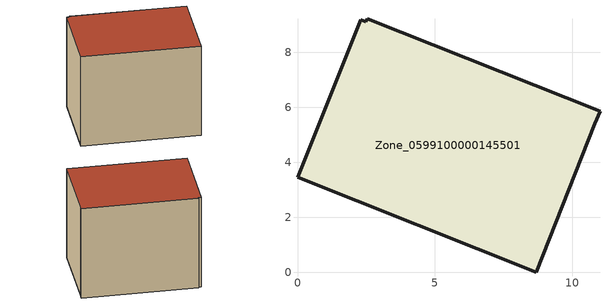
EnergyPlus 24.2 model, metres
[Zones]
Zone_0599100000145501
 floor ground (C_G): 11.01,5.86 10.82,5.41 8.69,0 0,3.45 2.3,9.2 2.49,9.11 2.54,9.22 z0.24
 wall outside (C_F): 10.82,5.41 11.01,5.86 2.54,9.22 2.49,9.11 2.3,9.2 0,3.45 8.69,0 10.82,5.41 z0.24:8.11
 roof outside (C_R): 11.01,5.86 2.54,9.22 2.49,9.11 2.3,9.2 0,3.45 8.69,0 10.82,5.41 z8.11
[BUILDING]
Pand.0599100000145501: North Axis=0; Terrain=City; Loads Convergence Tolerance Value=0.04; Temperature Convergence Tolerance Value=0.4; Solar Distribution=FullExterior; Maximum Number of Warmup Days=25; Minimum Number of Warmup Days=1
[Site:Location]
Rotterdam.The.Hague.AP_ZH_NLD Design_Conditions: Latitude=51.96; Longitude=4.45; Time Zone=1; Elevation=-4.5
[SITE:GROUNDTEMPERATURE:BUILDINGSURFACE]
18, 18, 18, 18, 18, 18, 18, 18, 18, 18, 18, 18
[MATERIAL] Thermal Absorptance=0.9; Solar Absorptance=0.7; Visible Absorptance=0.7
Name | Roughness | Thickness | Conductivity | Density | Specific Heat
G.TC.1965-1974 | MediumSmooth | 0.15 | 0.882353 | 540 | 1210
F.TC.1965-1974 | Rough | 0.3 | 0.697674 | 1920 | 840
R.TC.1965-1974 | MediumRough | 0.2 | 0.232558 | 1500 | 1000
[CONSTRUCTION]
C_G: G.TC.1965-1974
C_F: F.TC.1965-1974
C_R: R.TC.1965-1974
[ZONE]
Zone_0599100000145501: Type=1; Multiplier=1; Ceiling Height=Autocalculate; Volume=Autocalculate; Floor Area=autocalculate; Part of Total Floor Area=Yes
[ZONEINFILTRATION:DESIGNFLOWRATE]
Infil_Zone_0599100000145501: Zone or ZoneList or Space or SpaceList=Zone_0599100000145501; Schedule=AlwaysOn; Design Flow Rate Calculation Method=Flow/Area; Flow Rate per Floor Area=0.003; Constant Term Coefficient=1; Temperature Term Coefficient=0; Velocity Term Coefficient=0; Velocity Squared Term Coefficient=0
[HVACTEMPLATE:ZONE:IDEALLOADSAIRSYSTEM]
Zone_0599100000145501: Maximum Heating Supply Air Temperature=50; Minimum Cooling Supply Air Temperature=13; Maximum Heating Supply Air Humidity Ratio=0.0156; Minimum Cooling Supply Air Humidity Ratio=0.0077; Heating Limit=NoLimit; Cooling Limit=NoLimit; Dehumidification Control Type=ConstantSensibleHeatRatio; Cooling Sensible Heat Ratio=0.7; Dehumidification Setpoint=60; Humidification Control Type=None; Humidification Setpoint=30; Outdoor Air Method=None; Outdoor Air Flow Rate per Person=0.00944; Outdoor Air Flow Rate per Zone Floor Area=0; Outdoor Air Flow Rate per Zone=0; Demand Controlled Ventilation Type=None; Outdoor Air Economizer Type=NoEconomizer; Heat Recovery Type=None; Sensible Heat Recovery Effectiveness=0.7; Latent Heat Recovery Effectiveness=0.65
[ZONECONTROL:THERMOSTAT]
ThermostatControl_Zone_0599100000145501: Zone or ZoneList=Zone_0599100000145501; Control Type Schedule=DualSetpointControlType; Control 1=Thermostat_Zone_0599100000145501; Temperature Difference Between Cutout And Setpoint=0
[THERMOSTATSETPOINT:DUALSETPOINT]
Thermostat_Zone_0599100000145501: Heating Setpoint Temperature Schedule=HeatingSetpoint_Zone_0599100000145501; Cooling Setpoint Temperature Schedule=CoolingSetpoint_Zone_0599100000145501
[SCHEDULE:COMPACT]
HeatingSetpoint_Zone_0599100000145501: Through: 12/31, For: AllDays, Until: 24:00, 21
CoolingSetpoint_Zone_0599100000145501: Through: 12/31, For: AllDays, Until: 24:00, 24
DualSetpointControlType: Through: 12/31, For: AllDays, Until: 24:00, 4
AlwaysOn: Through: 12/31, For: AllDays, Until: 24:00, 1
